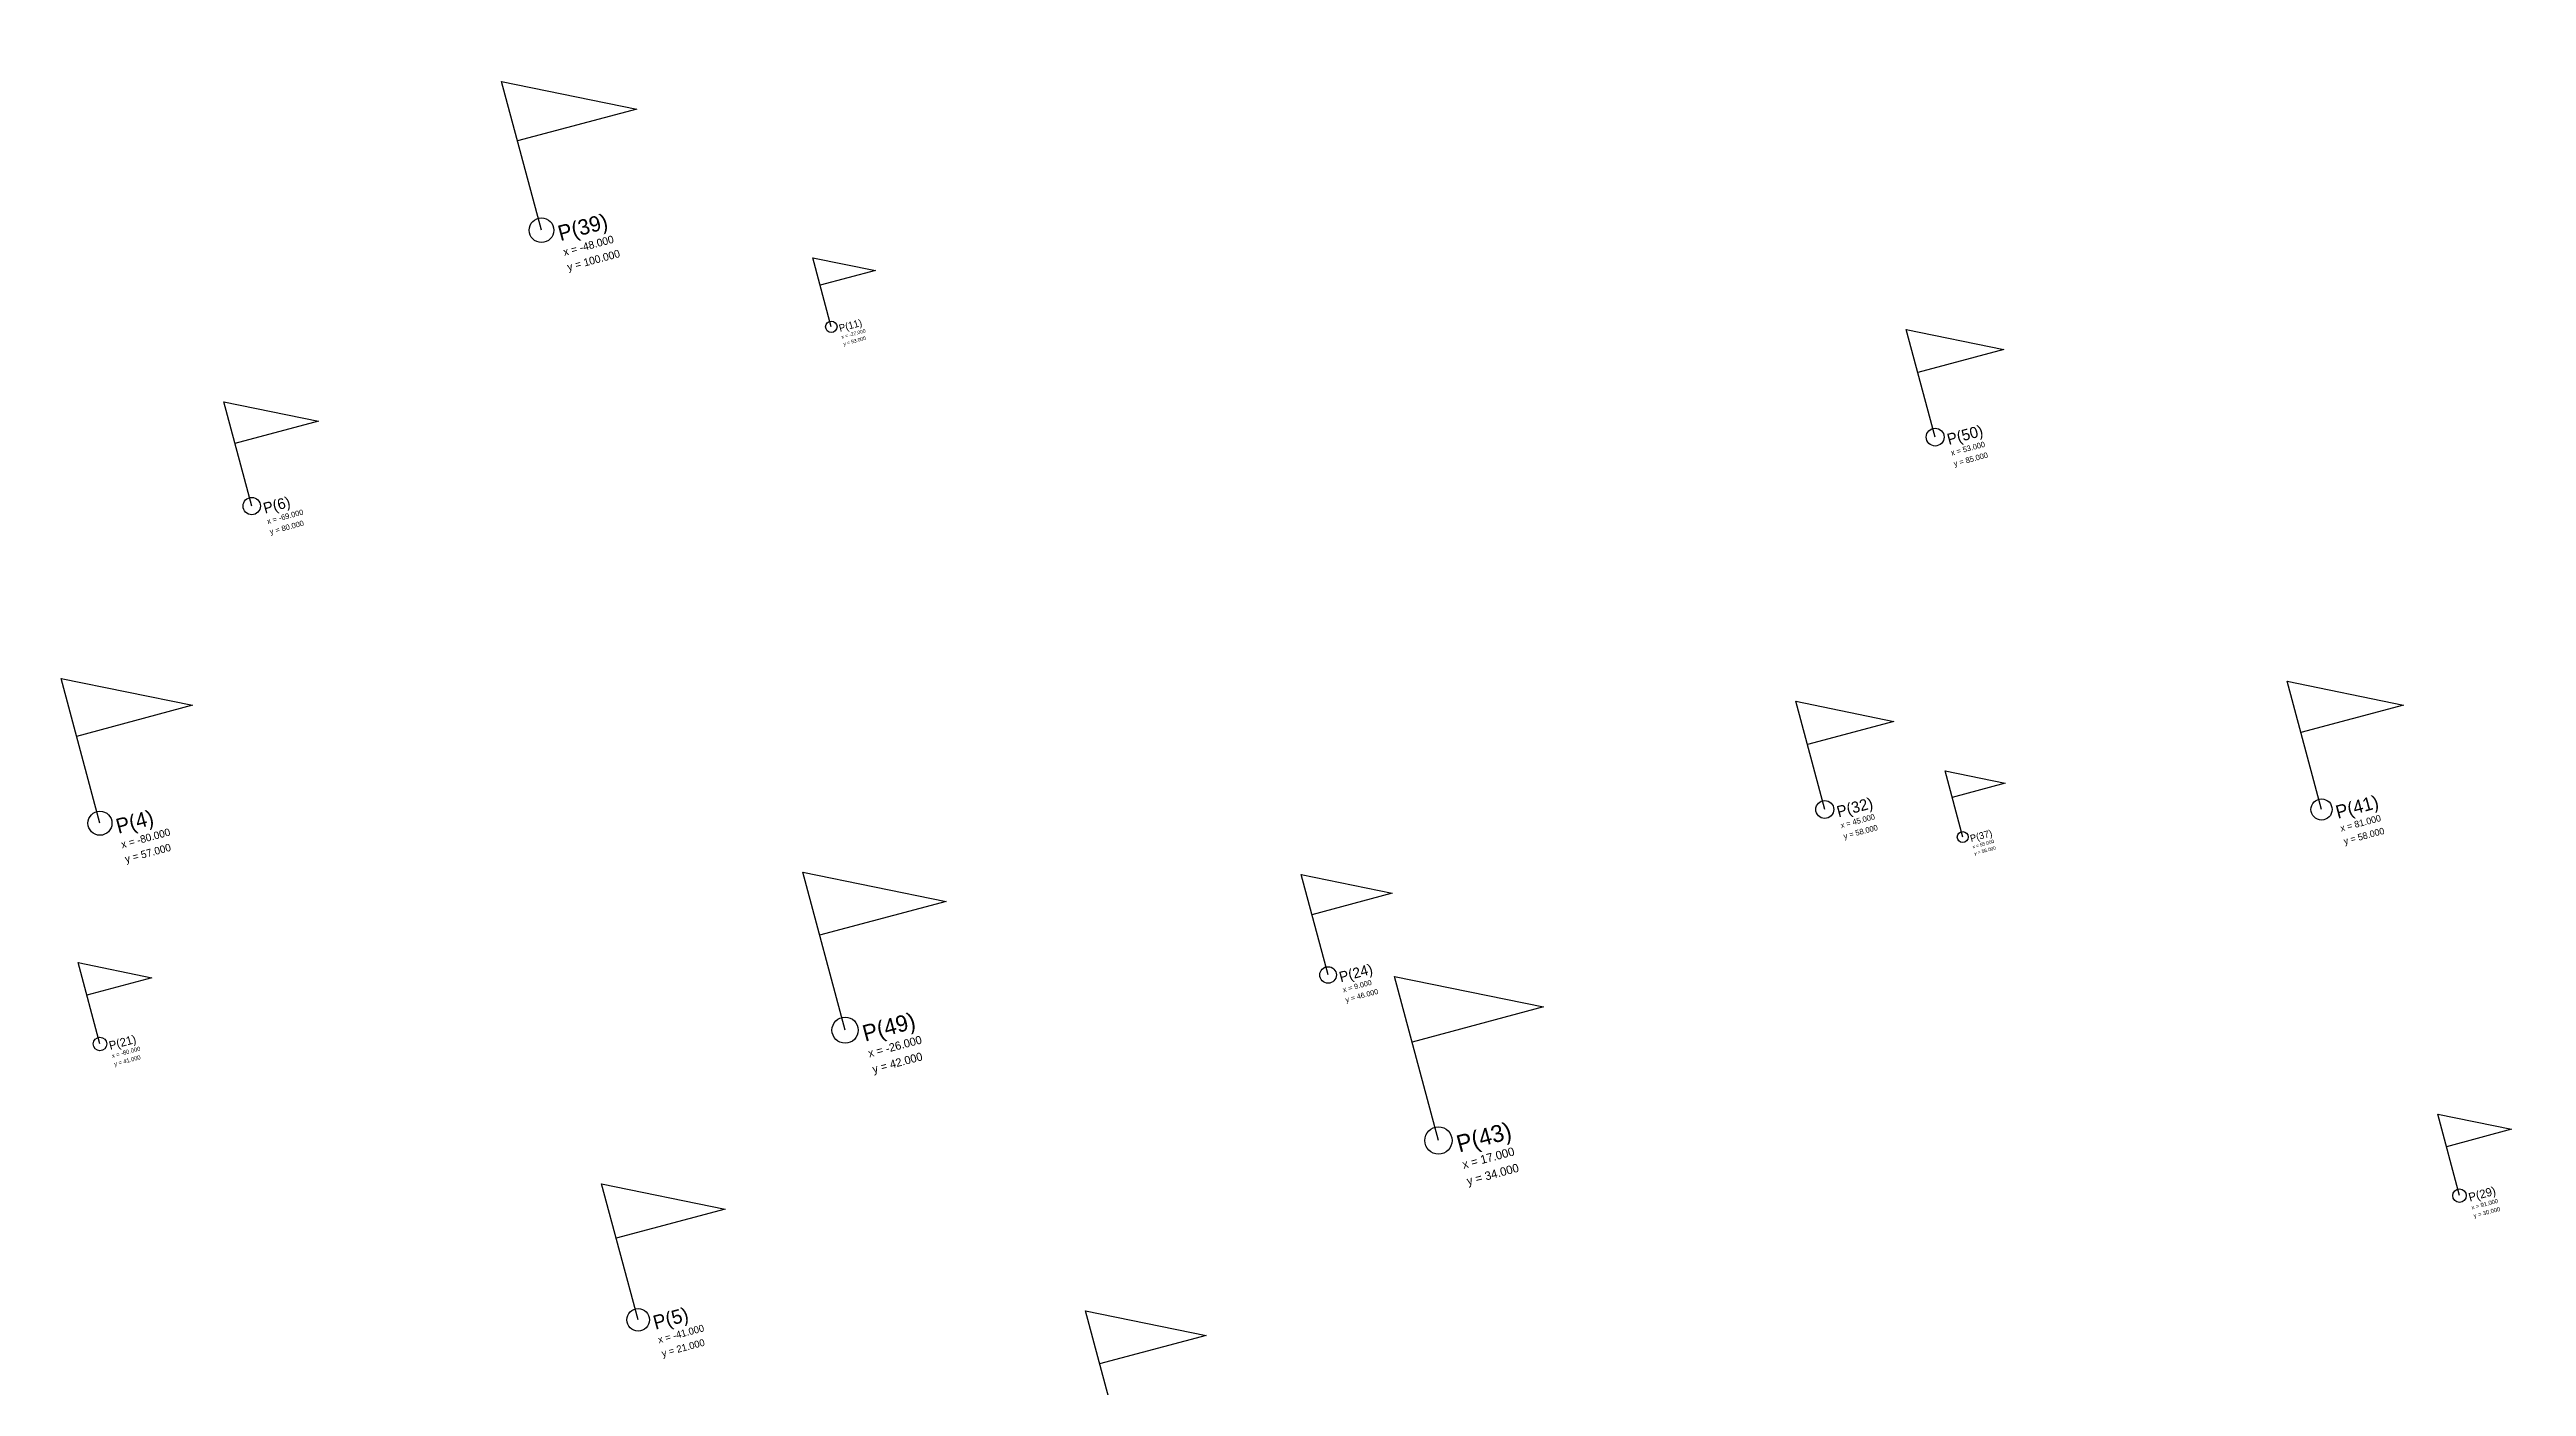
# Model space of a CAD drawing. Header units: metres. Extents: x -101 to 106, y -98 to 113.
# Drawn here: x -83.7 to 95.9, y 16.2 to 113.1 of the extents above; entities that cross this region are included whole.
import ezdxf

# ---------------------------------------------------------------- set-up
doc = ezdxf.new("R2010")
doc.units = ezdxf.units.M

# ---------------------------------------------------------------- blocks, each defined once
blk = doc.blocks.new('FLAG')
blk.add_lwpolyline([(0, 0), (0, 5), (4, 3), (0, 3)])
at = {"color": 2}
blk.add_circle((0, 0), 0.4, dxfattribs=at)
at = {"color": 3}
blk.add_attdef('NAME', (0.5, -0.5), '', height=0.5, dxfattribs=at)
at = {"color": 4}
for tag, p in [('YPOS', (0.5, -1.5)), ('XPOS', (0.5, -1))]:
    blk.add_attdef(tag, p, '', height=0.25, dxfattribs=at)

msp = doc.modelspace()

# ---------------------------------------------------------------- block references
at = {"rotation": 15}
for p, xscale, yscale, zscale, values in [((-48, 100), 2.2340487971016216, 2.2340487971016216, 2.2340487971016216, {'NAME': 'P(39)', 'XPOS': 'x = -48.000', 'YPOS': 'y = 100.000'}), ((-27, 93), 1.0373862919529344, 1.0373862919529344, 1.0373862919529344, {'NAME': 'P(11)', 'XPOS': 'x = -27.000', 'YPOS': 'y = 93.000'}), ((53, 85), 1.61510646764691, 1.61510646764691, 1.61510646764691, {'NAME': 'P(50)', 'XPOS': 'x = 53.000', 'YPOS': 'y = 85.000'}), ((-69, 80), 1.5636212347105154, 1.5636212347105154, 1.5636212347105154, {'NAME': 'P(6)', 'XPOS': 'x = -69.000', 'YPOS': 'y = 80.000'}), ((-80, 57), 2.1744026473220046, 2.1744026473220046, 2.1744026473220046, {'NAME': 'P(4)', 'XPOS': 'x = -80.000', 'YPOS': 'y = 57.000'}), ((81, 58), 1.9261380695365349, 1.9261380695365349, 1.9261380695365349, {'NAME': 'P(41)', 'XPOS': 'x = 81.000', 'YPOS': 'y = 58.000'}), ((45, 58), 1.6244036842124288, 1.6244036842124288, 1.6244036842124288, {'NAME': 'P(32)', 'XPOS': 'x = 45.000', 'YPOS': 'y = 58.000'}), ((55, 56), 0.9937047686642191, 0.9937047686642191, 0.9937047686642191, {'NAME': 'P(37)', 'XPOS': 'x = 55.000', 'YPOS': 'y = 56.000'}), ((-26, 42), 2.372710992604862, 2.372710992604862, 2.372710992604862, {'NAME': 'P(49)', 'XPOS': 'x = -26.000', 'YPOS': 'y = 42.000'}), ((9, 46), 1.5070480366304213, 1.5070480366304213, 1.5070480366304213, {'NAME': 'P(24)', 'XPOS': 'x = 9.000', 'YPOS': 'y = 46.000'}), ((-80, 41), 1.220539975135021, 1.220539975135021, 1.220539975135021, {'NAME': 'P(21)', 'XPOS': 'x = -80.000', 'YPOS': 'y = 41.000'}), ((17, 34), 2.46439801496763, 2.46439801496763, 2.46439801496763, {'NAME': 'P(43)', 'XPOS': 'x = 17.000', 'YPOS': 'y = 34.000'}), ((91, 30), 1.2229790133975609, 1.2229790133975609, 1.2229790133975609, {'NAME': 'P(29)', 'XPOS': 'x = 91.000', 'YPOS': 'y = 30.000'}), ((-41, 21), 2.041425802324121, 2.041425802324121, 2.041425802324121, {'NAME': 'P(5)', 'XPOS': 'x = -41.000', 'YPOS': 'y = 21.000'}), ((-6, 12), 2.000159677012866, 2.000159677012866, 2.000159677012866, {'NAME': 'P(9)', 'XPOS': 'x = -6.000', 'YPOS': 'y = 12.000'})]:
    msp.add_blockref('FLAG', p, dxfattribs=dict(at, xscale=xscale, yscale=yscale, zscale=zscale)).add_auto_attribs(values)

doc.saveas('drawing.dxf')
